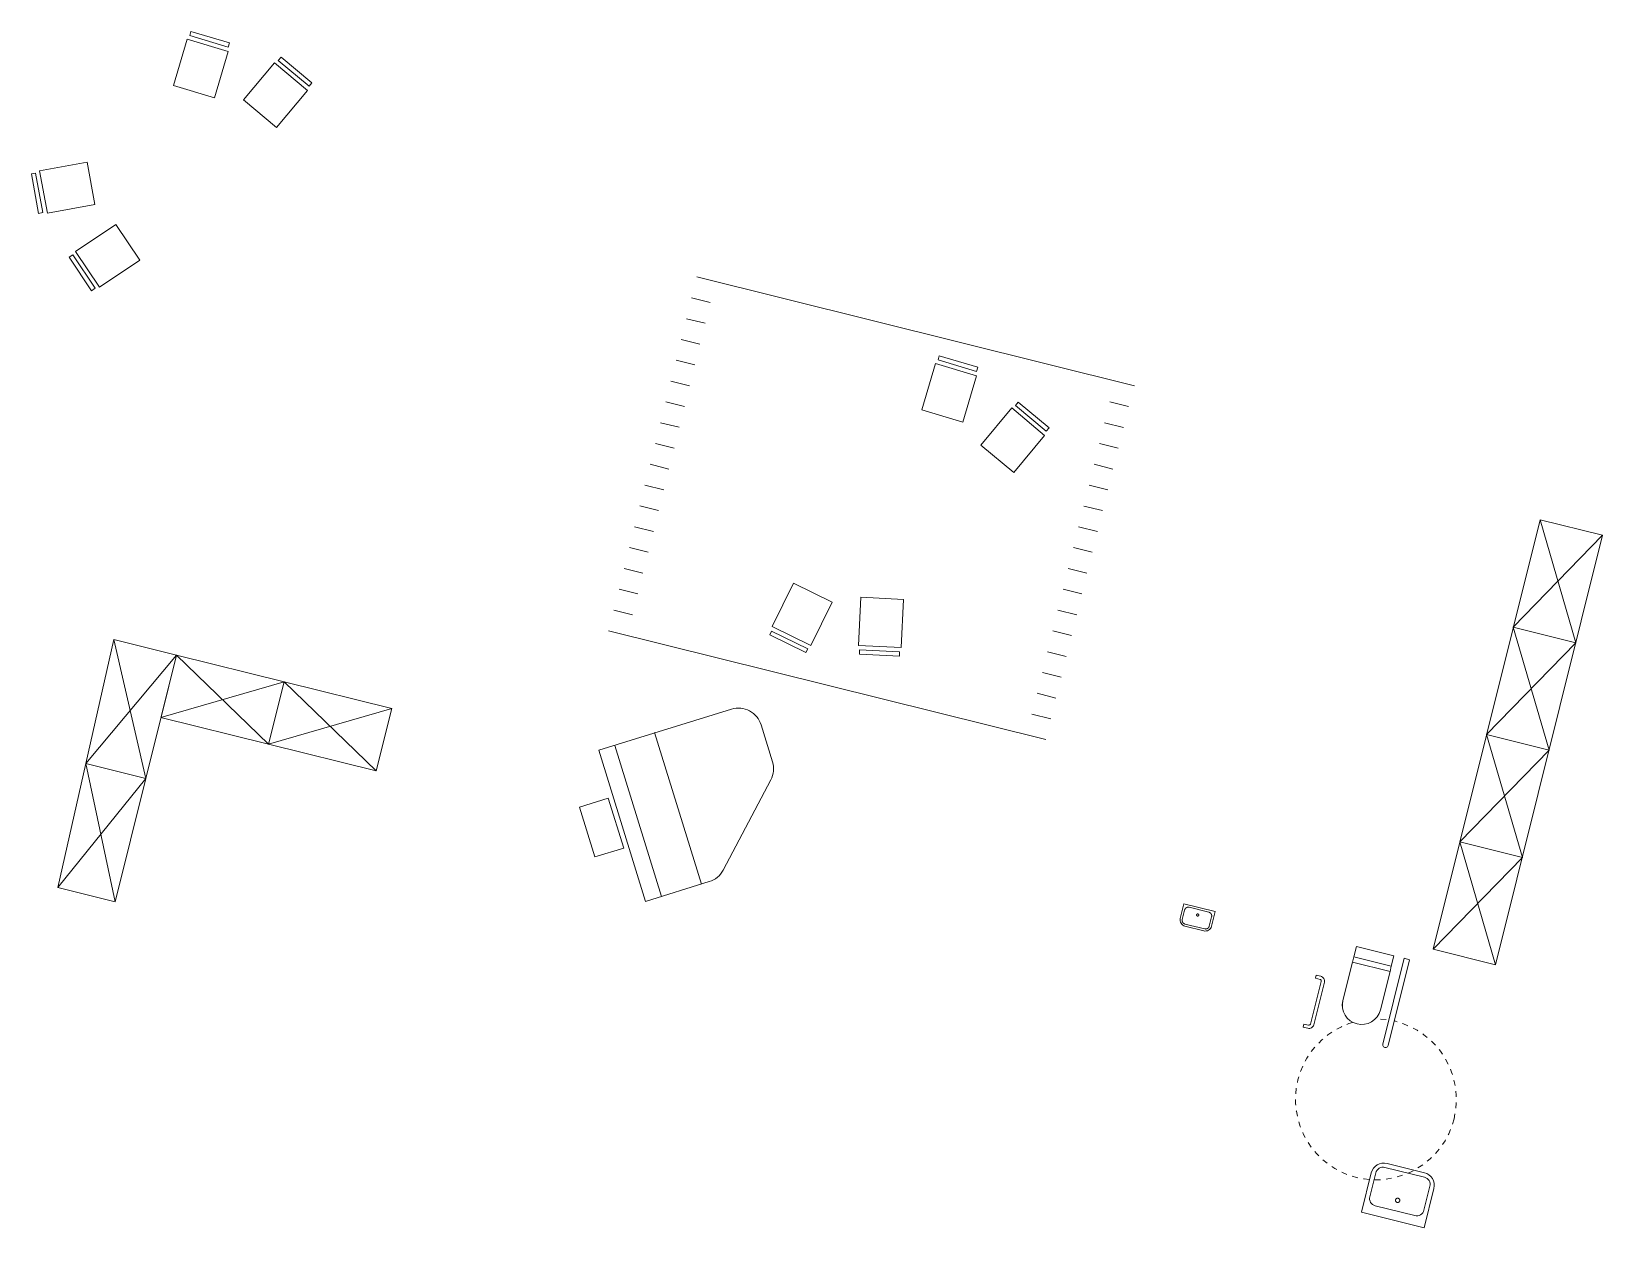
# Model space of a CAD drawing. Header units: centimetres. Extents: x 10777404 to 11746451, y 12092156 to 13482747.
# Drawn here: x 10781013 to 10782478, y 13481629 to 13482747 of the extents above.
import ezdxf

# ---------------------------------------------------------------- set-up
doc = ezdxf.new("R2010")
doc.units = ezdxf.units.CM
doc.header["$LTSCALE"] = 5
doc.linetypes.add('[LS] Type-1', pattern=[2.12, 1.06, -1.06])
doc.layers.add('_Nieuw-2 aanzicht', color=7, linetype='Continuous', lineweight=5)
doc.layers.add('Lijnen-meubilair vast', color=7, linetype='Continuous', lineweight=5)
doc.layers.add('Lijnen-meubilair los', color=7, linetype='Continuous', lineweight=5, true_color=0x4c4c4c)
doc.layers.add('Wetgeving-toegankelijkheid', color=7, linetype='[LS] Type-1', lineweight=18, true_color=0x4c4c4c)

# ---------------------------------------------------------------- blocks, each defined once
blk = doc.blocks.new('lavabo mindervalide')
at = {"color": 255}
blk.add_wipeout([(-24.4, -18.8), (-25.5, -18.5), (-26.5, -18), (-27.6, -17.4), (-28.5, -16.7), (-29.4, -15.9), (-30.2, -15), (-30.9, -14.1), (-31.5, -13.1), (-32, -12), (-32.4, -10.9), (-32.7, -9.8), (-32.9, -8.6), (-33, -7.4), (-32.9, -6.2), (-32.7, -5.1), (-32.5, -3.9), (-21.7, 32.5), (35.9, 15.4), (25.1, -21), (24.7, -22.1), (24.2, -23.2), (23.6, -24.2), (22.9, -25.1), (22.1, -26), (21.2, -26.8), (20.3, -27.5), (19.3, -28.1), (18.2, -28.6), (17.1, -29), (16, -29.3), (14.8, -29.5), (13.6, -29.6), (12.5, -29.5), (11.3, -29.4), (10.1, -29.1)], dxfattribs=at).dxf.layer = 'Lijnen-meubilair vast'
at = {"layer": 'Lijnen-meubilair vast', "flags": 128}
blk.add_lwpolyline([(-24.4, -18.8, -0.198912), (-31.5, -13.1, -0.198912), (-32.5, -3.9), (-21.7, 32.5), (35.9, 15.4), (25.1, -21, -0.198912), (19.3, -28.1, -0.198912), (10.1, -29.1)], format="xyb", close=True, dxfattribs=at)
at = {"color": 255}
blk.add_wipeout([(-22.4, 16), (-28.9, -6), (-29.2, -7.4), (-29.2, -8.7), (-28.9, -10.1), (-28.3, -11.4), (-27.6, -12.5), (-26.6, -13.5), (-25.5, -14.2), (-24.2, -14.7), (12.2, -25.5), (13.6, -25.8), (15, -25.8), (16.3, -25.5), (17.6, -25), (18.7, -24.2), (19.7, -23.2), (20.4, -22.1), (20.9, -20.8), (27.5, 1.2), (27.7, 2.6), (27.7, 4), (27.5, 5.3), (26.9, 6.6), (26.2, 7.7), (25.2, 8.7), (24, 9.4), (22.8, 9.9), (-13.7, 20.7), (-15, 21), (-16.4, 21), (-17.7, 20.7), (-19, 20.2), (-20.1, 19.4), (-21.1, 18.4), (-21.9, 17.3)], dxfattribs=at).dxf.layer = 'Lijnen-meubilair vast'
at = {"layer": 'Lijnen-meubilair vast', "flags": 128}
blk.add_lwpolyline([(-22.4, 16), (-28.9, -6, 0.414214), (-24.2, -14.7), (12.2, -25.5, 0.414214), (20.9, -20.8), (27.5, 1.2, 0.414214), (22.8, 9.9), (-13.7, 20.7, 0.414214)], format="xyb", close=True, dxfattribs=at)
blk.add_lwpolyline([(3.6, 5.2), (3.6, 5), (3.5, 4.8), (3.4, 4.7), (3.3, 4.5), (3.1, 4.3), (3, 4.2), (2.8, 4.1), (2.7, 4), (2.5, 3.9), (2.3, 3.8), (2.1, 3.8), (1.9, 3.8), (1.7, 3.8), (1.5, 3.8), (1.3, 3.8), (1.1, 3.8), (1, 3.9), (0.8, 4), (0.6, 4.1), (0.4, 4.2), (0.3, 4.3), (0.2, 4.5), (0.1, 4.6), (-0.1, 4.8), (-0.1, 5), (-0.2, 5.2), (-0.3, 5.3), (-0.3, 5.5), (-0.3, 5.7), (-0.3, 5.9), (-0.3, 6.1), (-0.2, 6.3), (-0.1, 6.5), (-0.1, 6.7), (0, 6.9), (0.2, 7), (0.3, 7.2), (0.4, 7.3), (0.6, 7.4), (0.8, 7.5), (0.9, 7.6), (1.1, 7.7), (1.3, 7.7), (1.5, 7.7), (1.7, 7.8), (1.9, 7.7), (2.1, 7.7), (2.3, 7.7), (2.5, 7.6), (2.6, 7.5), (2.8, 7.4), (3, 7.3), (3.1, 7.2), (3.2, 7), (3.4, 6.9), (3.5, 6.7), (3.5, 6.5), (3.6, 6.3), (3.7, 6.2), (3.7, 6), (3.7, 5.8), (3.7, 5.6), (3.7, 5.4)], close=True, dxfattribs=at)
blk = doc.blocks.new('Groep')
at = {"color": 255}
blk.add_wipeout([(-43.7, 2), (-33.5, 36.5), (-23.9, 33.7), (-34.1, -0.8)], dxfattribs=at).dxf.layer = 'Lijnen-meubilair vast'
at = {"layer": 'Lijnen-meubilair vast', "flags": 128}
blk.add_lwpolyline([(-43.7, 2), (-33.5, 36.5), (-23.9, 33.7), (-34.1, -0.8)], close=True, dxfattribs=at)
at = {"color": 255}
blk.add_wipeout([(-29.4, -2.2), (-19.1, 32.3), (-23.9, 33.7), (-34.1, -0.8)], dxfattribs=at).dxf.layer = 'Lijnen-meubilair vast'
at = {"layer": 'Lijnen-meubilair vast', "flags": 128}
blk.add_lwpolyline([(-29.4, -2.2), (-19.1, 32.3), (-23.9, 33.7), (-34.1, -0.8)], close=True, dxfattribs=at)
at = {"color": 255}
blk.add_wipeout([(16.4, 21.7), (19.6, 20.4), (22.6, 18.5), (25.1, 16), (27.1, 13.1), (28.4, 9.8), (29.1, 6.4), (29.2, 2.8), (28.5, -0.6), (28.5, -0.6), (27.2, -3.9), (25.2, -6.8), (22.7, -9.4), (19.8, -11.3), (16.6, -12.7), (13.1, -13.4), (9.6, -13.4), (6.1, -12.8), (-29.4, -2.2), (-19.1, 32.3)], dxfattribs=at).dxf.layer = 'Lijnen-meubilair vast'
at = {"layer": 'Lijnen-meubilair vast', "flags": 128}
blk.add_lwpolyline([(16.4, 21.7, -0.414213), (28.5, -0.6), (28.5, -0.6, -0.414213), (6.1, -12.8), (-29.4, -2.2), (-19.1, 32.3)], format="xyb", close=True, dxfattribs=at)
blk = doc.blocks.new('wc mindervalide')
at = {"layer": 'Lijnen-meubilair vast', "color": 7}
blk.add_blockref('Groep', (0, 0), dxfattribs=at)
at = {"color": 255}
blk.add_wipeout([(30.5, -46.6), (29.2, -50.9), (26.4, -50.1), (27.6, -45.7), (27.7, -45.5), (27.7, -45.2), (27.6, -44.9), (27.5, -44.6), (27.3, -44.4), (27.1, -44.2), (26.9, -44), (26.6, -43.9), (-12.7, -32.2), (-13, -32.2), (-13.3, -32.2), (-13.6, -32.2), (-13.8, -32.3), (-14.1, -32.5), (-14.3, -32.7), (-14.4, -33), (-14.6, -33.2), (-15.8, -37.5), (-18.7, -36.7), (-17.4, -32.4), (-17.1, -31.6), (-16.6, -30.8), (-16, -30.2), (-15.3, -29.7), (-14.4, -29.4), (-13.6, -29.2), (-12.7, -29.2), (-11.8, -29.3), (27.5, -41), (28.3, -41.3), (29, -41.8), (29.7, -42.4), (30.2, -43.2), (30.5, -44), (30.7, -44.9), (30.7, -45.7)], dxfattribs=at).dxf.layer = 'Lijnen-meubilair vast'
at = {"layer": 'Lijnen-meubilair vast', "flags": 128}
blk.add_lwpolyline([(30.5, -46.6), (29.2, -50.9), (26.4, -50.1), (27.6, -45.7, 0.414214), (26.6, -43.9), (-12.7, -32.2, 0.414214), (-14.6, -33.2), (-15.8, -37.5), (-18.7, -36.7), (-17.4, -32.4, -0.414214), (-11.8, -29.3), (27.5, -41, -0.414214)], format="xyb", close=True, dxfattribs=at)
at = {"color": 255}
blk.add_wipeout([(49.9, 27.5), (50.2, 27.3), (50.5, 27.2), (50.7, 27), (51, 26.8), (51.2, 26.5), (51.4, 26.2), (51.5, 26), (51.6, 25.3), (51.7, 25), (51.6, 24.7), (51.6, 24.3), (51.4, 24), (51.3, 23.8), (51.1, 23.5), (50.6, 23), (50.3, 22.9), (50, 22.7), (49.7, 22.6), (49.4, 22.6), (49.1, 22.6), (48.8, 22.6), (48.4, 22.7), (-30.7, 46.1), (-29.2, 50.9)], dxfattribs=at).dxf.layer = 'Lijnen-meubilair vast'
at = {"layer": 'Lijnen-meubilair vast', "flags": 128}
blk.add_lwpolyline([(49.9, 27.5, -1.000003), (48.4, 22.7), (-30.7, 46.1), (-29.2, 50.9)], format="xyb", close=True, dxfattribs=at)
blk = doc.blocks.new('Groep-3')
at = {"layer": 'Lijnen-meubilair vast', "color": 7, "rotation": 182.5385480450632}
blk.add_blockref('lavabo mindervalide', (-5227338.6, -2507487.1), dxfattribs=at)
at = {"layer": 'Wetgeving-toegankelijkheid', "flags": 128}
blk.add_lwpolyline([(-5227287.5, -2507416.9), (-5227289.6, -2507424), (-5227292.4, -2507430.8), (-5227295.9, -2507437.3), (-5227300, -2507443.4), (-5227304.6, -2507449.1), (-5227309.8, -2507454.3), (-5227315.5, -2507459), (-5227321.6, -2507463.1), (-5227328.1, -2507466.6), (-5227334.9, -2507469.4), (-5227342, -2507471.5), (-5227349.2, -2507473), (-5227356.5, -2507473.7), (-5227363.9, -2507473.7), (-5227371.2, -2507473), (-5227378.4, -2507471.6), (-5227385.4, -2507469.5), (-5227392.3, -2507466.6), (-5227398.7, -2507463.2), (-5227404.9, -2507459.1), (-5227410.6, -2507454.4), (-5227415.8, -2507449.2), (-5227420.5, -2507443.6), (-5227424.6, -2507437.5), (-5227428, -2507431), (-5227430.9, -2507424.2), (-5227433, -2507417.1), (-5227434.5, -2507409.9), (-5227435.2, -2507402.6), (-5227435.2, -2507395.2), (-5227434.5, -2507387.9), (-5227433.1, -2507380.7), (-5227430.9, -2507373.6), (-5227428.1, -2507366.8), (-5227424.7, -2507360.3), (-5227420.6, -2507354.2), (-5227415.9, -2507348.5), (-5227410.7, -2507343.3), (-5227405, -2507338.6), (-5227398.9, -2507334.5), (-5227392.4, -2507331.1), (-5227385.6, -2507328.2), (-5227378.6, -2507326.1), (-5227371.4, -2507324.6), (-5227364.1, -2507323.9), (-5227356.7, -2507323.9), (-5227349.4, -2507324.6), (-5227342.2, -2507326), (-5227335.1, -2507328.2), (-5227328.3, -2507331), (-5227321.8, -2507334.4), (-5227315.7, -2507338.5), (-5227310, -2507343.2), (-5227304.8, -2507348.4), (-5227300.1, -2507354), (-5227296, -2507360.2), (-5227292.5, -2507366.6), (-5227289.7, -2507373.4), (-5227287.6, -2507380.5), (-5227286.1, -2507387.7), (-5227285.4, -2507395), (-5227285.4, -2507402.4), (-5227286.1, -2507409.7)], close=True, dxfattribs=at)
at = {"layer": 'Lijnen-meubilair vast', "color": 7, "rotation": 272.5385480450632}
blk.add_blockref('wc mindervalide', (-5227378.6, -2507300), dxfattribs=at)
blk = doc.blocks.new('Groep-4')
at = {"color": 255}
blk.add_wipeout([(-5227538.4, -2507237.3), (-5227538.9, -2507237.1), (-5227539.5, -2507236.9), (-5227540, -2507236.6), (-5227540.5, -2507236.3), (-5227540.9, -2507235.9), (-5227541.3, -2507235.5), (-5227541.7, -2507235.1), (-5227542, -2507234.6), (-5227542.3, -2507234.1), (-5227542.5, -2507233.5), (-5227542.7, -2507233), (-5227542.8, -2507232.4), (-5227542.9, -2507231.8), (-5227542.9, -2507231.2), (-5227542.8, -2507230.6), (-5227542.7, -2507230), (-5227539.3, -2507216.5), (-5227510.2, -2507223.7), (-5227513.6, -2507237.3), (-5227513.8, -2507237.9), (-5227514, -2507238.4), (-5227514.3, -2507238.9), (-5227514.6, -2507239.4), (-5227515, -2507239.9), (-5227515.4, -2507240.3), (-5227515.9, -2507240.7), (-5227516.3, -2507241), (-5227516.9, -2507241.3), (-5227517.4, -2507241.5), (-5227518, -2507241.7), (-5227518.5, -2507241.8), (-5227519.1, -2507241.8), (-5227519.7, -2507241.8), (-5227520.3, -2507241.8), (-5227520.9, -2507241.7)], dxfattribs=at).dxf.layer = 'Lijnen-meubilair vast'
at = {"layer": 'Lijnen-meubilair vast', "flags": 128}
blk.add_lwpolyline([(-5227538.4, -2507237.3, -0.198912), (-5227542, -2507234.6, -0.198912), (-5227542.7, -2507230), (-5227539.3, -2507216.5), (-5227510.2, -2507223.7), (-5227513.6, -2507237.3, -0.198912), (-5227516.3, -2507241, -0.198912), (-5227520.9, -2507241.7)], format="xyb", close=True, dxfattribs=at)
at = {"color": 255}
for points in [[(-5227527.2, -2507227.6), (-5227527.1, -2507227.6), (-5227527.1, -2507227.7), (-5227527, -2507227.7), (-5227527, -2507227.8), (-5227526.9, -2507227.8), (-5227526.8, -2507227.8), (-5227526.8, -2507227.8), (-5227526.7, -2507227.8), (-5227526.7, -2507227.9), (-5227526.6, -2507227.9), (-5227526.5, -2507227.9), (-5227526.5, -2507227.9), (-5227526.4, -2507227.9), (-5227526.3, -2507227.9), (-5227526.3, -2507227.9), (-5227526.2, -2507227.8), (-5227526.1, -2507227.8), (-5227526.1, -2507227.8), (-5227526, -2507227.8), (-5227526, -2507227.7), (-5227525.9, -2507227.7), (-5227525.9, -2507227.7), (-5227525.8, -2507227.6), (-5227525.8, -2507227.6), (-5227525.7, -2507227.5), (-5227525.7, -2507227.5), (-5227525.6, -2507227.4), (-5227525.6, -2507227.4), (-5227525.6, -2507227.3), (-5227525.5, -2507227.2), (-5227525.5, -2507227.2), (-5227525.5, -2507227.1), (-5227525.5, -2507227.1), (-5227525.5, -2507227), (-5227525.5, -2507226.9), (-5227525.5, -2507226.9), (-5227525.5, -2507226.8), (-5227525.5, -2507226.7), (-5227525.5, -2507226.7), (-5227525.5, -2507226.6), (-5227525.5, -2507226.5), (-5227525.6, -2507226.5), (-5227525.6, -2507226.4), (-5227525.6, -2507226.4), (-5227525.7, -2507226.3), (-5227525.7, -2507226.3), (-5227525.7, -2507226.2), (-5227525.8, -2507226.2), (-5227525.8, -2507226.1), (-5227525.9, -2507226.1), (-5227525.9, -2507226), (-5227526, -2507226), (-5227526, -2507226), (-5227526.1, -2507225.9), (-5227526.2, -2507225.9), (-5227526.2, -2507225.9), (-5227526.3, -2507225.9), (-5227526.4, -2507225.9), (-5227526.4, -2507225.9), (-5227526.5, -2507225.9), (-5227526.6, -2507225.9), (-5227526.6, -2507225.9), (-5227526.7, -2507225.9), (-5227526.8, -2507225.9), (-5227526.8, -2507225.9), (-5227526.9, -2507226), (-5227526.9, -2507226), (-5227527, -2507226), (-5227527, -2507226.1), (-5227527.1, -2507226.1), (-5227527.1, -2507226.1), (-5227527.2, -2507226.2), (-5227527.2, -2507226.2), (-5227527.3, -2507226.3), (-5227527.3, -2507226.3), (-5227527.4, -2507226.4), (-5227527.4, -2507226.4), (-5227527.4, -2507226.5), (-5227527.4, -2507226.6), (-5227527.4, -2507226.6), (-5227527.5, -2507226.7), (-5227527.5, -2507226.8), (-5227527.5, -2507226.8), (-5227527.5, -2507226.9), (-5227527.5, -2507227), (-5227527.5, -2507227), (-5227527.5, -2507227.1), (-5227527.4, -2507227.2), (-5227527.4, -2507227.2), (-5227527.4, -2507227.3), (-5227527.4, -2507227.3), (-5227527.3, -2507227.4), (-5227527.3, -2507227.4), (-5227527.3, -2507227.5), (-5227527.2, -2507227.5)], [(-5227516, -2507224.3), (-5227516, -2507224.3), (-5227516, -2507224.3), (-5227515.9, -2507224.4), (-5227515.9, -2507224.4), (-5227515.8, -2507224.4), (-5227515.8, -2507224.4), (-5227515.8, -2507224.4), (-5227515.7, -2507224.4), (-5227515.7, -2507224.4), (-5227515.6, -2507224.4), (-5227515.6, -2507224.5), (-5227515.6, -2507224.5), (-5227515.5, -2507224.5), (-5227515.5, -2507224.5), (-5227515.4, -2507224.5), (-5227515.4, -2507224.6), (-5227515.4, -2507224.6), (-5227515.3, -2507224.6), (-5227515.3, -2507224.6), (-5227515.2, -2507224.6), (-5227515.2, -2507224.6), (-5227515.2, -2507224.7), (-5227515.1, -2507224.7), (-5227515.1, -2507224.7), (-5227515.1, -2507224.7), (-5227515, -2507224.8), (-5227515, -2507224.8), (-5227515, -2507224.8), (-5227514.9, -2507224.8), (-5227514.9, -2507224.9), (-5227514.8, -2507224.9), (-5227514.8, -2507224.9), (-5227514.8, -2507224.9), (-5227514.7, -2507225), (-5227514.7, -2507225), (-5227514.7, -2507225), (-5227514.6, -2507225), (-5227514.6, -2507225.1), (-5227514.6, -2507225.1), (-5227514.5, -2507225.1), (-5227514.5, -2507225.1), (-5227514.5, -2507225.2), (-5227514.5, -2507225.2), (-5227514.4, -2507225.2), (-5227514.4, -2507225.3), (-5227514.4, -2507225.3), (-5227514.3, -2507225.3), (-5227514.3, -2507225.4), (-5227514.3, -2507225.4), (-5227514.2, -2507225.4), (-5227514.2, -2507225.5), (-5227514.2, -2507225.5), (-5227514.2, -2507225.5), (-5227514.1, -2507225.6), (-5227514.1, -2507225.6), (-5227514.1, -2507225.6), (-5227514.1, -2507225.7), (-5227514, -2507225.7), (-5227514, -2507225.7), (-5227514, -2507225.8), (-5227514, -2507225.8), (-5227513.9, -2507225.8), (-5227513.9, -2507225.9), (-5227513.9, -2507225.9), (-5227513.9, -2507225.9), (-5227513.9, -2507226), (-5227513.8, -2507226), (-5227513.8, -2507226.1), (-5227513.8, -2507226.1), (-5227513.8, -2507226.1), (-5227513.8, -2507226.2), (-5227513.7, -2507226.2), (-5227513.7, -2507226.3), (-5227513.7, -2507226.3), (-5227513.7, -2507226.3), (-5227513.7, -2507226.4), (-5227513.6, -2507226.4), (-5227513.6, -2507226.5), (-5227513.6, -2507226.5), (-5227513.6, -2507226.5), (-5227513.6, -2507226.6), (-5227513.6, -2507226.6), (-5227513.6, -2507226.7), (-5227513.5, -2507226.7), (-5227513.5, -2507226.7), (-5227513.5, -2507226.8), (-5227513.5, -2507226.8), (-5227513.5, -2507226.9), (-5227513.5, -2507226.9), (-5227513.5, -2507226.9), (-5227513.5, -2507227), (-5227513.5, -2507227), (-5227513.5, -2507227.1), (-5227513.4, -2507227.1), (-5227513.4, -2507227.2), (-5227513.4, -2507227.2), (-5227513.4, -2507227.2), (-5227513.4, -2507227.3), (-5227513.4, -2507227.3), (-5227513.4, -2507227.4), (-5227513.4, -2507227.4), (-5227513.4, -2507227.5), (-5227513.4, -2507227.5), (-5227513.4, -2507227.5), (-5227513.4, -2507227.6), (-5227513.4, -2507227.6), (-5227513.4, -2507227.7), (-5227513.4, -2507227.7), (-5227513.4, -2507227.8), (-5227513.4, -2507227.8), (-5227513.4, -2507227.8), (-5227513.4, -2507227.9), (-5227513.4, -2507227.9), (-5227513.4, -2507228), (-5227513.4, -2507228), (-5227513.4, -2507228.1), (-5227513.4, -2507228.1), (-5227513.4, -2507228.1), (-5227513.4, -2507228.2), (-5227513.4, -2507228.2), (-5227513.4, -2507228.3), (-5227513.4, -2507228.3), (-5227513.5, -2507228.4), (-5227513.5, -2507228.4), (-5227513.5, -2507228.4), (-5227513.5, -2507228.5), (-5227513.5, -2507228.5), (-5227513.5, -2507228.6), (-5227516.9, -2507227.7)], [(-5227515.7, -2507237.3), (-5227515.7, -2507237.3), (-5227515.7, -2507237.4), (-5227515.7, -2507237.4), (-5227515.7, -2507237.5), (-5227515.7, -2507237.5), (-5227515.7, -2507237.5), (-5227515.8, -2507237.6), (-5227515.8, -2507237.6), (-5227515.8, -2507237.7), (-5227515.8, -2507237.7), (-5227515.8, -2507237.7), (-5227515.8, -2507237.8), (-5227515.9, -2507237.8), (-5227515.9, -2507237.9), (-5227515.9, -2507237.9), (-5227515.9, -2507237.9), (-5227515.9, -2507238), (-5227515.9, -2507238), (-5227516, -2507238.1), (-5227516, -2507238.1), (-5227516, -2507238.1), (-5227516, -2507238.2), (-5227516, -2507238.2), (-5227516.1, -2507238.2), (-5227516.1, -2507238.3), (-5227516.1, -2507238.3), (-5227516.1, -2507238.4), (-5227516.2, -2507238.4), (-5227516.2, -2507238.4), (-5227516.2, -2507238.5), (-5227516.2, -2507238.5), (-5227516.3, -2507238.5), (-5227516.3, -2507238.6), (-5227516.3, -2507238.6), (-5227516.3, -2507238.6), (-5227516.4, -2507238.7), (-5227516.4, -2507238.7), (-5227516.4, -2507238.7), (-5227516.4, -2507238.8), (-5227516.5, -2507238.8), (-5227516.5, -2507238.8), (-5227516.5, -2507238.9), (-5227516.6, -2507238.9), (-5227516.6, -2507238.9), (-5227516.6, -2507239), (-5227516.7, -2507239), (-5227516.7, -2507239), (-5227516.7, -2507239), (-5227516.7, -2507239.1), (-5227516.8, -2507239.1), (-5227516.8, -2507239.1), (-5227516.8, -2507239.2), (-5227516.9, -2507239.2), (-5227516.9, -2507239.2), (-5227516.9, -2507239.2), (-5227517, -2507239.3), (-5227517, -2507239.3), (-5227517.1, -2507239.3), (-5227517.1, -2507239.3), (-5227517.1, -2507239.4), (-5227517.2, -2507239.4), (-5227517.2, -2507239.4), (-5227517.2, -2507239.4), (-5227517.3, -2507239.4), (-5227517.3, -2507239.5), (-5227517.3, -2507239.5), (-5227517.4, -2507239.5), (-5227517.4, -2507239.5), (-5227517.5, -2507239.6), (-5227517.5, -2507239.6), (-5227517.5, -2507239.6), (-5227517.6, -2507239.6), (-5227517.6, -2507239.6), (-5227517.6, -2507239.6), (-5227517.7, -2507239.7), (-5227517.7, -2507239.7), (-5227517.8, -2507239.7), (-5227517.8, -2507239.7), (-5227517.8, -2507239.7), (-5227517.9, -2507239.7), (-5227517.9, -2507239.8), (-5227518, -2507239.8), (-5227518, -2507239.8), (-5227518, -2507239.8), (-5227518.1, -2507239.8), (-5227518.1, -2507239.8), (-5227518.2, -2507239.8), (-5227518.2, -2507239.8), (-5227518.3, -2507239.9), (-5227518.3, -2507239.9), (-5227518.3, -2507239.9), (-5227518.4, -2507239.9), (-5227518.4, -2507239.9), (-5227518.5, -2507239.9), (-5227518.5, -2507239.9), (-5227518.6, -2507239.9), (-5227518.6, -2507239.9), (-5227518.6, -2507239.9), (-5227518.7, -2507239.9), (-5227518.7, -2507239.9), (-5227518.8, -2507239.9), (-5227518.8, -2507239.9), (-5227518.9, -2507239.9), (-5227518.9, -2507239.9), (-5227518.9, -2507239.9), (-5227519, -2507239.9), (-5227519, -2507239.9), (-5227519.1, -2507239.9), (-5227519.1, -2507239.9), (-5227519.2, -2507239.9), (-5227519.2, -2507239.9), (-5227519.2, -2507239.9), (-5227519.3, -2507239.9), (-5227519.3, -2507239.9), (-5227519.4, -2507239.9), (-5227519.4, -2507239.9), (-5227519.5, -2507239.9), (-5227519.5, -2507239.9), (-5227519.5, -2507239.9), (-5227519.6, -2507239.9), (-5227519.6, -2507239.9), (-5227519.7, -2507239.9), (-5227519.7, -2507239.9), (-5227519.7, -2507239.9), (-5227519.8, -2507239.9), (-5227519.8, -2507239.9), (-5227519.9, -2507239.9), (-5227519.9, -2507239.8), (-5227519.1, -2507236.4)]]:
    blk.add_wipeout(points, dxfattribs=at).dxf.layer = 'Lijnen-meubilair vast'
at = {"layer": 'Lijnen-meubilair vast'}
blk.add_line((-5227513.5, -2507228.6), (-5227515.7, -2507237.3), dxfattribs=at)
blk.add_open_spline([(-5227527.2, -2507227.6), (-5227527, -2507227.8), (-5227526.5, -2507227.9), (-5227525.9, -2507227.8), (-5227525.6, -2507227.4), (-5227525.4, -2507226.9), (-5227525.6, -2507226.3), (-5227526, -2507226), (-5227526.5, -2507225.8), (-5227527, -2507226), (-5227527.4, -2507226.4), (-5227527.5, -2507226.9), (-5227527.4, -2507227.4), (-5227527.2, -2507227.6)], degree=2, dxfattribs=at)
for points in [[(-5227516, -2507224.3), (-5227515.9, -2507224.4), (-5227515.7, -2507224.4), (-5227515.6, -2507224.5), (-5227515.4, -2507224.6), (-5227515.2, -2507224.6), (-5227515.1, -2507224.7), (-5227515, -2507224.8), (-5227514.8, -2507224.9), (-5227514.7, -2507225), (-5227514.5, -2507225.1), (-5227514.4, -2507225.2), (-5227514.3, -2507225.4), (-5227514.2, -2507225.5), (-5227514.1, -2507225.6), (-5227514, -2507225.8), (-5227513.9, -2507225.9), (-5227513.8, -2507226.1), (-5227513.7, -2507226.2), (-5227513.7, -2507226.4), (-5227513.6, -2507226.5), (-5227513.5, -2507226.7), (-5227513.5, -2507226.9), (-5227513.5, -2507227), (-5227513.4, -2507227.2), (-5227513.4, -2507227.4), (-5227513.4, -2507227.5), (-5227513.4, -2507227.7), (-5227513.4, -2507227.9), (-5227513.4, -2507228.1), (-5227513.4, -2507228.2), (-5227513.5, -2507228.4), (-5227513.5, -2507228.6)], [(-5227515.7, -2507237.3), (-5227515.7, -2507237.5), (-5227515.8, -2507237.6), (-5227515.8, -2507237.8), (-5227515.9, -2507237.9), (-5227516, -2507238.1), (-5227516.1, -2507238.2), (-5227516.2, -2507238.4), (-5227516.3, -2507238.5), (-5227516.4, -2507238.7), (-5227516.5, -2507238.8), (-5227516.6, -2507238.9), (-5227516.7, -2507239), (-5227516.8, -2507239.2), (-5227517, -2507239.3), (-5227517.1, -2507239.4), (-5227517.3, -2507239.4), (-5227517.4, -2507239.5), (-5227517.6, -2507239.6), (-5227517.7, -2507239.7), (-5227517.9, -2507239.7), (-5227518, -2507239.8), (-5227518.2, -2507239.8), (-5227518.4, -2507239.9), (-5227518.6, -2507239.9), (-5227518.7, -2507239.9), (-5227518.9, -2507239.9), (-5227519.1, -2507240), (-5227519.2, -2507239.9), (-5227519.4, -2507239.9), (-5227519.6, -2507239.9), (-5227519.7, -2507239.9), (-5227519.9, -2507239.8)]]:
    blk.add_open_spline(points, degree=2, knots=[0, 0, 0, 0.0625, 0.0625, 0.125, 0.125, 0.1875, 0.1875, 0.25, 0.25, 0.3125, 0.3125, 0.375, 0.375, 0.4375, 0.4375, 0.5, 0.5, 0.5625, 0.5625, 0.625, 0.625, 0.6875, 0.6875, 0.75, 0.75, 0.8125, 0.8125, 0.875, 0.875, 0.9375, 0.9375, 1, 1, 1], dxfattribs=at)
at = {"color": 255}
blk.add_wipeout([(-5227538.7, -2507222.3), (-5227538.7, -2507222.2), (-5227538.7, -2507222.2), (-5227538.7, -2507222.2), (-5227538.7, -2507222.1), (-5227538.7, -2507222.1), (-5227538.7, -2507222), (-5227538.6, -2507222), (-5227538.6, -2507222), (-5227538.6, -2507221.9), (-5227538.6, -2507221.9), (-5227538.6, -2507221.8), (-5227538.6, -2507221.8), (-5227538.6, -2507221.8), (-5227538.5, -2507221.7), (-5227538.5, -2507221.7), (-5227538.5, -2507221.6), (-5227538.5, -2507221.6), (-5227538.5, -2507221.6), (-5227538.4, -2507221.5), (-5227538.4, -2507221.5), (-5227538.4, -2507221.4), (-5227538.4, -2507221.4), (-5227538.4, -2507221.4), (-5227538.3, -2507221.3), (-5227538.3, -2507221.3), (-5227538.3, -2507221.3), (-5227538.3, -2507221.2), (-5227538.2, -2507221.2), (-5227538.2, -2507221.1), (-5227538.2, -2507221.1), (-5227538.2, -2507221.1), (-5227538.1, -2507221), (-5227538.1, -2507221), (-5227538.1, -2507221), (-5227538.1, -2507220.9), (-5227538, -2507220.9), (-5227538, -2507220.9), (-5227538, -2507220.8), (-5227538, -2507220.8), (-5227537.9, -2507220.8), (-5227537.9, -2507220.7), (-5227537.9, -2507220.7), (-5227537.8, -2507220.7), (-5227537.8, -2507220.7), (-5227537.8, -2507220.6), (-5227537.7, -2507220.6), (-5227537.7, -2507220.6), (-5227537.7, -2507220.5), (-5227537.7, -2507220.5), (-5227537.6, -2507220.5), (-5227537.6, -2507220.5), (-5227537.6, -2507220.4), (-5227537.5, -2507220.4), (-5227537.5, -2507220.4), (-5227537.5, -2507220.3), (-5227537.4, -2507220.3), (-5227537.4, -2507220.3), (-5227537.4, -2507220.3), (-5227537.3, -2507220.2), (-5227537.3, -2507220.2), (-5227537.2, -2507220.2), (-5227537.2, -2507220.2), (-5227537.2, -2507220.1), (-5227537.1, -2507220.1), (-5227537.1, -2507220.1), (-5227537.1, -2507220.1), (-5227537, -2507220.1), (-5227537, -2507220), (-5227536.9, -2507220), (-5227536.9, -2507220), (-5227536.9, -2507220), (-5227536.8, -2507220), (-5227536.8, -2507219.9), (-5227536.8, -2507219.9), (-5227536.7, -2507219.9), (-5227536.7, -2507219.9), (-5227536.6, -2507219.9), (-5227536.6, -2507219.9), (-5227536.6, -2507219.8), (-5227536.5, -2507219.8), (-5227536.5, -2507219.8), (-5227536.4, -2507219.8), (-5227536.4, -2507219.8), (-5227536.4, -2507219.8), (-5227536.3, -2507219.8), (-5227536.3, -2507219.8), (-5227536.2, -2507219.7), (-5227536.2, -2507219.7), (-5227536.1, -2507219.7), (-5227536.1, -2507219.7), (-5227536.1, -2507219.7), (-5227536, -2507219.7), (-5227536, -2507219.7), (-5227535.9, -2507219.7), (-5227535.9, -2507219.7), (-5227535.9, -2507219.7), (-5227535.8, -2507219.7), (-5227535.8, -2507219.7), (-5227535.7, -2507219.6), (-5227535.7, -2507219.6), (-5227535.6, -2507219.6), (-5227535.6, -2507219.6), (-5227535.6, -2507219.6), (-5227535.5, -2507219.6), (-5227535.5, -2507219.6), (-5227535.4, -2507219.6), (-5227535.4, -2507219.6), (-5227535.3, -2507219.6), (-5227535.3, -2507219.6), (-5227535.3, -2507219.6), (-5227535.2, -2507219.6), (-5227535.2, -2507219.6), (-5227535.1, -2507219.6), (-5227535.1, -2507219.6), (-5227535, -2507219.6), (-5227535, -2507219.6), (-5227535, -2507219.6), (-5227534.9, -2507219.7), (-5227534.9, -2507219.7), (-5227534.8, -2507219.7), (-5227534.8, -2507219.7), (-5227534.7, -2507219.7), (-5227534.7, -2507219.7), (-5227534.7, -2507219.7), (-5227534.6, -2507219.7), (-5227534.6, -2507219.7), (-5227534.5, -2507219.7), (-5227534.5, -2507219.7), (-5227535.3, -2507223.1)], dxfattribs=at).dxf.layer = 'Lijnen-meubilair vast'
at = {"layer": 'Lijnen-meubilair vast'}
blk.add_line((-5227534.5, -2507219.7), (-5227516, -2507224.3), dxfattribs=at)
blk.add_open_spline([(-5227538.7, -2507222.3), (-5227538.7, -2507222.1), (-5227538.6, -2507222), (-5227538.6, -2507221.8), (-5227538.5, -2507221.6), (-5227538.4, -2507221.5), (-5227538.3, -2507221.3), (-5227538.2, -2507221.2), (-5227538.1, -2507221), (-5227538, -2507220.9), (-5227537.9, -2507220.8), (-5227537.8, -2507220.7), (-5227537.7, -2507220.5), (-5227537.6, -2507220.4), (-5227537.4, -2507220.3), (-5227537.3, -2507220.2), (-5227537.1, -2507220.1), (-5227537, -2507220), (-5227536.8, -2507220), (-5227536.7, -2507219.9), (-5227536.5, -2507219.8), (-5227536.4, -2507219.8), (-5227536.2, -2507219.7), (-5227536, -2507219.7), (-5227535.9, -2507219.7), (-5227535.7, -2507219.6), (-5227535.5, -2507219.6), (-5227535.3, -2507219.6), (-5227535.2, -2507219.6), (-5227535, -2507219.6), (-5227534.8, -2507219.7), (-5227534.7, -2507219.7), (-5227534.5, -2507219.7)], degree=2, knots=[0, 0, 0, 0.0625, 0.0625, 0.125, 0.125, 0.1875, 0.1875, 0.25, 0.25, 0.3125, 0.3125, 0.375, 0.375, 0.4375, 0.4375, 0.5, 0.5, 0.5625, 0.5625, 0.625, 0.625, 0.6875, 0.6875, 0.75, 0.75, 0.8125, 0.8125, 0.875, 0.875, 0.9375, 0.9375, 1, 1, 1], dxfattribs=at)
at = {"color": 255}
blk.add_wipeout([(-5227538.4, -2507235.3), (-5227538.4, -2507235.2), (-5227538.4, -2507235.2), (-5227538.5, -2507235.2), (-5227538.5, -2507235.2), (-5227538.6, -2507235.2), (-5227538.6, -2507235.2), (-5227538.6, -2507235.2), (-5227538.7, -2507235.2), (-5227538.7, -2507235.1), (-5227538.8, -2507235.1), (-5227538.8, -2507235.1), (-5227538.8, -2507235.1), (-5227538.9, -2507235.1), (-5227538.9, -2507235.1), (-5227539, -2507235), (-5227539, -2507235), (-5227539, -2507235), (-5227539.1, -2507235), (-5227539.1, -2507235), (-5227539.2, -2507234.9), (-5227539.2, -2507234.9), (-5227539.2, -2507234.9), (-5227539.3, -2507234.9), (-5227539.3, -2507234.9), (-5227539.3, -2507234.8), (-5227539.4, -2507234.8), (-5227539.4, -2507234.8), (-5227539.4, -2507234.8), (-5227539.5, -2507234.7), (-5227539.5, -2507234.7), (-5227539.6, -2507234.7), (-5227539.6, -2507234.7), (-5227539.6, -2507234.6), (-5227539.7, -2507234.6), (-5227539.7, -2507234.6), (-5227539.7, -2507234.6), (-5227539.8, -2507234.5), (-5227539.8, -2507234.5), (-5227539.8, -2507234.5), (-5227539.9, -2507234.5), (-5227539.9, -2507234.4), (-5227539.9, -2507234.4), (-5227539.9, -2507234.4), (-5227540, -2507234.3), (-5227540, -2507234.3), (-5227540, -2507234.3), (-5227540.1, -2507234.2), (-5227540.1, -2507234.2), (-5227540.1, -2507234.2), (-5227540.2, -2507234.1), (-5227540.2, -2507234.1), (-5227540.2, -2507234.1), (-5227540.2, -2507234.1), (-5227540.3, -2507234), (-5227540.3, -2507234), (-5227540.3, -2507233.9), (-5227540.3, -2507233.9), (-5227540.4, -2507233.9), (-5227540.4, -2507233.8), (-5227540.4, -2507233.8), (-5227540.4, -2507233.8), (-5227540.5, -2507233.7), (-5227540.5, -2507233.7), (-5227540.5, -2507233.7), (-5227540.5, -2507233.6), (-5227540.5, -2507233.6), (-5227540.6, -2507233.6), (-5227540.6, -2507233.5), (-5227540.6, -2507233.5), (-5227540.6, -2507233.4), (-5227540.6, -2507233.4), (-5227540.7, -2507233.4), (-5227540.7, -2507233.3), (-5227540.7, -2507233.3), (-5227540.7, -2507233.2), (-5227540.7, -2507233.2), (-5227540.8, -2507233.2), (-5227540.8, -2507233.1), (-5227540.8, -2507233.1), (-5227540.8, -2507233), (-5227540.8, -2507233), (-5227540.8, -2507233), (-5227540.8, -2507232.9), (-5227540.9, -2507232.9), (-5227540.9, -2507232.8), (-5227540.9, -2507232.8), (-5227540.9, -2507232.8), (-5227540.9, -2507232.7), (-5227540.9, -2507232.7), (-5227540.9, -2507232.6), (-5227540.9, -2507232.6), (-5227540.9, -2507232.5), (-5227540.9, -2507232.5), (-5227541, -2507232.5), (-5227541, -2507232.4), (-5227541, -2507232.4), (-5227541, -2507232.3), (-5227541, -2507232.3), (-5227541, -2507232.2), (-5227541, -2507232.2), (-5227541, -2507232.2), (-5227541, -2507232.1), (-5227541, -2507232.1), (-5227541, -2507232), (-5227541, -2507232), (-5227541, -2507232), (-5227541, -2507231.9), (-5227541, -2507231.9), (-5227541, -2507231.8), (-5227541, -2507231.8), (-5227541, -2507231.7), (-5227541, -2507231.7), (-5227541, -2507231.6), (-5227541, -2507231.6), (-5227541, -2507231.6), (-5227541, -2507231.5), (-5227541, -2507231.5), (-5227541, -2507231.4), (-5227541, -2507231.4), (-5227541, -2507231.4), (-5227541, -2507231.3), (-5227541, -2507231.3), (-5227540.9, -2507231.2), (-5227540.9, -2507231.2), (-5227540.9, -2507231.1), (-5227540.9, -2507231.1), (-5227540.9, -2507231.1), (-5227540.9, -2507231), (-5227537.5, -2507231.9)], dxfattribs=at).dxf.layer = 'Lijnen-meubilair vast'
at = {"layer": 'Lijnen-meubilair vast'}
for p, q in [((-5227540.9, -2507231), (-5227538.7, -2507222.3)), ((-5227519.9, -2507239.8), (-5227538.4, -2507235.3))]:
    blk.add_line(p, q, dxfattribs=at)
blk.add_open_spline([(-5227538.4, -2507235.3), (-5227538.5, -2507235.2), (-5227538.7, -2507235.2), (-5227538.8, -2507235.1), (-5227539, -2507235), (-5227539.2, -2507235), (-5227539.3, -2507234.9), (-5227539.4, -2507234.8), (-5227539.6, -2507234.7), (-5227539.7, -2507234.6), (-5227539.9, -2507234.5), (-5227540, -2507234.3), (-5227540.1, -2507234.2), (-5227540.2, -2507234.1), (-5227540.3, -2507233.9), (-5227540.4, -2507233.8), (-5227540.5, -2507233.7), (-5227540.6, -2507233.5), (-5227540.7, -2507233.4), (-5227540.7, -2507233.2), (-5227540.8, -2507233), (-5227540.9, -2507232.9), (-5227540.9, -2507232.7), (-5227540.9, -2507232.5), (-5227541, -2507232.4), (-5227541, -2507232.2), (-5227541, -2507232), (-5227541, -2507231.9), (-5227541, -2507231.7), (-5227541, -2507231.5), (-5227541, -2507231.4), (-5227540.9, -2507231.2), (-5227540.9, -2507231)], degree=2, knots=[0, 0, 0, 0.0625, 0.0625, 0.125, 0.125, 0.1875, 0.1875, 0.25, 0.25, 0.3125, 0.3125, 0.375, 0.375, 0.4375, 0.4375, 0.5, 0.5, 0.5625, 0.5625, 0.625, 0.625, 0.6875, 0.6875, 0.75, 0.75, 0.8125, 0.8125, 0.875, 0.875, 0.9375, 0.9375, 1, 1, 1], dxfattribs=at)
blk = doc.blocks.new('Groep-5')
at = {"layer": 'Lijnen-meubilair los'}
for p, q in [((-5227993.5, -2506632), (-5227585.5, -2506733.6)), ((-5227998.3, -2506651.5), (-5227980.9, -2506655.8)), ((-5228003.1, -2506670.9), (-5227985.7, -2506675.2)), ((-5228008, -2506690.3), (-5227990.5, -2506694.6)), ((-5228012.8, -2506709.7), (-5227995.3, -2506714)), ((-5228017.6, -2506729.1), (-5228000.2, -2506733.4)), ((-5228022.5, -2506748.5), (-5228005, -2506752.8)), ((-5227591, -2506752.9), (-5227608.5, -2506748.5)), ((-5228027.3, -2506767.9), (-5228009.8, -2506772.2)), ((-5227595.8, -2506772.3), (-5227613.3, -2506767.9)), ((-5228032.1, -2506787.3), (-5228014.7, -2506791.7)), ((-5227600.7, -2506791.7), (-5227618.1, -2506787.3)), ((-5228037, -2506806.7), (-5228019.5, -2506811.1)), ((-5227605.5, -2506811.1), (-5227623, -2506806.7)), ((-5228041.8, -2506826.1), (-5228024.3, -2506830.5)), ((-5227610.3, -2506830.5), (-5227627.8, -2506826.1)), ((-5228046.6, -2506845.5), (-5228029.2, -2506849.9)), ((-5227615.2, -2506849.9), (-5227632.6, -2506845.6)), ((-5228051.5, -2506864.9), (-5228034, -2506869.3)), ((-5227620, -2506869.3), (-5227637.5, -2506865)), ((-5228056.3, -2506884.3), (-5228038.8, -2506888.7)), ((-5227624.8, -2506888.7), (-5227642.3, -2506884.4)), ((-5228061.1, -2506903.7), (-5228043.7, -2506908.1)), ((-5227629.7, -2506908.1), (-5227647.1, -2506903.8)), ((-5228066, -2506923.2), (-5228048.5, -2506927.5)), ((-5227634.5, -2506927.5), (-5227652, -2506923.2)), ((-5228070.8, -2506942.6), (-5228053.3, -2506946.9)), ((-5227639.3, -2506946.9), (-5227656.8, -2506942.6)), ((-5227668.1, -2507063.4), (-5228075.8, -2506961.9)), ((-5227644.2, -2506966.3), (-5227661.6, -2506962)), ((-5227649, -2506985.8), (-5227666.5, -2506981.4)), ((-5227653.8, -2507005.2), (-5227671.3, -2507000.8)), ((-5227658.7, -2507024.6), (-5227676.1, -2507020.2)), ((-5227663.5, -2507044), (-5227681, -2507039.6))]:
    blk.add_line(p, q, dxfattribs=at)
blk = doc.blocks.new('Groep-6')
at = {"color": 255}
blk.add_wipeout([(-5227745.4, -2506767.3), (-5227783.7, -2506755.9), (-5227770.9, -2506712.8), (-5227732.6, -2506724.2)], dxfattribs=at).dxf.layer = 'Lijnen-meubilair los'
at = {"layer": 'Lijnen-meubilair los', "flags": 128}
blk.add_lwpolyline([(-5227745.4, -2506767.3), (-5227783.7, -2506755.9), (-5227770.9, -2506712.8), (-5227732.6, -2506724.2)], close=True, dxfattribs=at)
at = {"color": 255}
blk.add_wipeout([(-5227768.6, -2506709.3), (-5227732.7, -2506720), (-5227731.6, -2506716.1), (-5227767.4, -2506705.5)], dxfattribs=at).dxf.layer = 'Lijnen-meubilair los'
at = {"layer": 'Lijnen-meubilair los', "flags": 128}
blk.add_lwpolyline([(-5227768.6, -2506709.3), (-5227732.7, -2506720), (-5227731.6, -2506716.1), (-5227767.4, -2506705.5)], close=True, dxfattribs=at)
blk = doc.blocks.new('Groep-7')
at = {"color": 255}
blk.add_wipeout([(-5227698, -2506814.3), (-5227728.8, -2506788.7), (-5227699.9, -2506754.1), (-5227669.2, -2506779.7)], dxfattribs=at).dxf.layer = 'Lijnen-meubilair los'
at = {"layer": 'Lijnen-meubilair los', "flags": 128}
blk.add_lwpolyline([(-5227698, -2506814.3), (-5227728.8, -2506788.7), (-5227699.9, -2506754.1), (-5227669.2, -2506779.7)], close=True, dxfattribs=at)
at = {"color": 255}
blk.add_wipeout([(-5227696.4, -2506751.9), (-5227667.7, -2506775.8), (-5227665.1, -2506772.8), (-5227693.8, -2506748.8)], dxfattribs=at).dxf.layer = 'Lijnen-meubilair los'
at = {"layer": 'Lijnen-meubilair los', "flags": 128}
blk.add_lwpolyline([(-5227696.4, -2506751.9), (-5227667.7, -2506775.8), (-5227665.1, -2506772.8), (-5227693.8, -2506748.8)], close=True, dxfattribs=at)
blk = doc.blocks.new('Groep-8')
at = {"color": 255}
blk.add_wipeout([(-5227887.2, -2506975.6), (-5227923.1, -2506958), (-5227903.3, -2506917.6), (-5227867.3, -2506935.2)], dxfattribs=at).dxf.layer = 'Lijnen-meubilair los'
at = {"layer": 'Lijnen-meubilair los', "flags": 128}
blk.add_lwpolyline([(-5227887.2, -2506975.6), (-5227923.1, -2506958), (-5227903.3, -2506917.6), (-5227867.3, -2506935.2)], close=True, dxfattribs=at)
at = {"color": 255}
blk.add_wipeout([(-5227923.7, -2506962.2), (-5227890.1, -2506978.6), (-5227891.8, -2506982.2), (-5227925.4, -2506965.8)], dxfattribs=at).dxf.layer = 'Lijnen-meubilair los'
at = {"layer": 'Lijnen-meubilair los', "flags": 128}
blk.add_lwpolyline([(-5227923.7, -2506962.2), (-5227890.1, -2506978.6), (-5227891.8, -2506982.2), (-5227925.4, -2506965.8)], close=True, dxfattribs=at)
blk = doc.blocks.new('Groep-9')
at = {"color": 255}
blk.add_wipeout([(-5227802.9, -2506977.6), (-5227842.8, -2506975.7), (-5227840.6, -2506930.7), (-5227800.7, -2506932.7)], dxfattribs=at).dxf.layer = 'Lijnen-meubilair los'
at = {"layer": 'Lijnen-meubilair los', "flags": 128}
blk.add_lwpolyline([(-5227802.9, -2506977.6), (-5227842.8, -2506975.7), (-5227840.6, -2506930.7), (-5227800.7, -2506932.7)], close=True, dxfattribs=at)
at = {"color": 255}
blk.add_wipeout([(-5227841.7, -2506979.7), (-5227804.4, -2506981.6), (-5227804.6, -2506985.6), (-5227841.9, -2506983.7)], dxfattribs=at).dxf.layer = 'Lijnen-meubilair los'
at = {"layer": 'Lijnen-meubilair los', "flags": 128}
blk.add_lwpolyline([(-5227841.7, -2506979.7), (-5227804.4, -2506981.6), (-5227804.6, -2506985.6), (-5227841.9, -2506983.7)], close=True, dxfattribs=at)
blk = doc.blocks.new('Groep-10')
at = {"color": 255}
blk.add_wipeout([(-5227968.9, -2507185.1), (-5227970, -2507186.9), (-5227971.2, -2507188.7), (-5227972.7, -2507190.3), (-5227974.3, -2507191.7), (-5227976, -2507193), (-5227977.8, -2507194.2), (-5227979.8, -2507195.1), (-5227981.8, -2507195.8), (-5228041.2, -2507214.2), (-5228084.8, -2507073.3), (-5227961.1, -2507035), (-5227959, -2507034.5), (-5227956.8, -2507034.2), (-5227954.7, -2507034.1), (-5227952.5, -2507034.1), (-5227950.4, -2507034.5), (-5227948.3, -2507035), (-5227946.3, -2507035.7), (-5227944.3, -2507036.6), (-5227942.4, -2507037.7), (-5227940.7, -2507039), (-5227939.1, -2507040.4), (-5227937.6, -2507042), (-5227936.3, -2507043.7), (-5227935.2, -2507045.6), (-5227934.3, -2507047.5), (-5227933.6, -2507049.6), (-5227922.9, -2507084.1), (-5227922.3, -2507086.2), (-5227922, -2507088.4), (-5227921.9, -2507090.5), (-5227922, -2507092.7), (-5227922.3, -2507094.8), (-5227922.8, -2507096.9), (-5227923.5, -2507098.9), (-5227924.4, -2507100.9), (-5227968.9, -2507185.2)], dxfattribs=at).dxf.layer = 'Lijnen-meubilair los'
at = {"layer": 'Lijnen-meubilair los'}
for p, q in [((-5228032.9, -2507056.7), (-5227989.2, -2507198.1)), ((-5228069.9, -2507068.7), (-5228026.3, -2507209.6))]:
    blk.add_line(p, q, dxfattribs=at)
at = {"layer": 'Lijnen-meubilair los', "flags": 128}
blk.add_lwpolyline([(-5227968.9, -2507185.1, -0.198912), (-5227981.8, -2507195.8), (-5228041.2, -2507214.2), (-5228084.8, -2507073.3), (-5227961.1, -2507035, -0.198912), (-5227944.3, -2507036.6, -0.198912), (-5227933.6, -2507049.6), (-5227922.9, -2507084.1, -0.198912), (-5227924.4, -2507100.9), (-5227968.9, -2507185.2)], format="xyb", dxfattribs=at)
blk = doc.blocks.new('Groep-11')
at = {"layer": 'Lijnen-meubilair los', "color": 7}
blk.add_blockref('Groep-10', (0, 0), dxfattribs=at)
at = {"color": 255}
blk.add_wipeout([(-5228102.8, -2507126.4), (-5228076, -2507118.1), (-5228061.6, -2507164.5), (-5228088.4, -2507172.8)], dxfattribs=at).dxf.layer = 'Lijnen-meubilair los'
at = {"layer": 'Lijnen-meubilair los', "flags": 128}
blk.add_lwpolyline([(-5228102.8, -2507126.4), (-5228076, -2507118.1), (-5228061.6, -2507164.5), (-5228088.4, -2507172.8)], close=True, dxfattribs=at)
blk = doc.blocks.new('Groep-12')
at = {"color": 255}
blk.add_wipeout([(-5228599, -2506572.6), (-5228606.2, -2506533.2), (-5228562, -2506525), (-5228554.7, -2506564.4)], dxfattribs=at).dxf.layer = 'Lijnen-meubilair los'
at = {"layer": 'Lijnen-meubilair los', "flags": 128}
blk.add_lwpolyline([(-5228599, -2506572.6), (-5228606.2, -2506533.2), (-5228562, -2506525), (-5228554.7, -2506564.4)], close=True, dxfattribs=at)
at = {"color": 255}
blk.add_wipeout([(-5228609.9, -2506535.2), (-5228603.1, -2506572), (-5228607.1, -2506572.7), (-5228613.9, -2506536)], dxfattribs=at).dxf.layer = 'Lijnen-meubilair los'
at = {"layer": 'Lijnen-meubilair los', "flags": 128}
blk.add_lwpolyline([(-5228609.9, -2506535.2), (-5228603.1, -2506572), (-5228607.1, -2506572.7), (-5228613.9, -2506536)], close=True, dxfattribs=at)
blk = doc.blocks.new('Groep-13')
at = {"color": 255}
blk.add_wipeout([(-5228550.3, -2506641.4), (-5228572.6, -2506608.2), (-5228535.2, -2506583.2), (-5228512.9, -2506616.4)], dxfattribs=at).dxf.layer = 'Lijnen-meubilair los'
at = {"layer": 'Lijnen-meubilair los', "flags": 128}
blk.add_lwpolyline([(-5228550.3, -2506641.4), (-5228572.6, -2506608.2), (-5228535.2, -2506583.2), (-5228512.9, -2506616.4)], close=True, dxfattribs=at)
at = {"color": 255}
blk.add_wipeout([(-5228575.2, -2506611.5), (-5228554.4, -2506642.6), (-5228557.7, -2506644.8), (-5228578.5, -2506613.7)], dxfattribs=at).dxf.layer = 'Lijnen-meubilair los'
at = {"layer": 'Lijnen-meubilair los', "flags": 128}
blk.add_lwpolyline([(-5228575.2, -2506611.5), (-5228554.4, -2506642.6), (-5228557.7, -2506644.8), (-5228578.5, -2506613.7)], close=True, dxfattribs=at)
blk = doc.blocks.new('Groep-14')
at = {"color": 255}
blk.add_wipeout([(-5228387.2, -2506432.3), (-5228356.5, -2506458), (-5228385.3, -2506492.5), (-5228416.1, -2506466.9)], dxfattribs=at).dxf.layer = 'Lijnen-meubilair los'
at = {"layer": 'Lijnen-meubilair los', "flags": 128}
blk.add_lwpolyline([(-5228387.2, -2506432.3), (-5228356.5, -2506458), (-5228385.3, -2506492.5), (-5228416.1, -2506466.9)], close=True, dxfattribs=at)
at = {"color": 255}
blk.add_wipeout([(-5228354.9, -2506454.1), (-5228383.7, -2506430.1), (-5228381.1, -2506427), (-5228352.4, -2506451)], dxfattribs=at).dxf.layer = 'Lijnen-meubilair los'
at = {"layer": 'Lijnen-meubilair los', "flags": 128}
blk.add_lwpolyline([(-5228354.9, -2506454.1), (-5228383.7, -2506430.1), (-5228381.1, -2506427), (-5228352.4, -2506451)], close=True, dxfattribs=at)
blk = doc.blocks.new('Groep-15')
at = {"color": 255}
blk.add_wipeout([(-5228468.6, -2506410.4), (-5228430.3, -2506421.8), (-5228443.1, -2506464.9), (-5228481.4, -2506453.5)], dxfattribs=at).dxf.layer = 'Lijnen-meubilair los'
at = {"layer": 'Lijnen-meubilair los', "flags": 128}
blk.add_lwpolyline([(-5228468.6, -2506410.4), (-5228430.3, -2506421.8), (-5228443.1, -2506464.9), (-5228481.4, -2506453.5)], close=True, dxfattribs=at)
at = {"color": 255}
blk.add_wipeout([(-5228430.4, -2506417.6), (-5228466.2, -2506406.9), (-5228465.1, -2506403.1), (-5228429.2, -2506413.7)], dxfattribs=at).dxf.layer = 'Lijnen-meubilair los'
at = {"layer": 'Lijnen-meubilair los', "flags": 128}
blk.add_lwpolyline([(-5228430.4, -2506417.6), (-5228466.2, -2506406.9), (-5228465.1, -2506403.1), (-5228429.2, -2506413.7)], close=True, dxfattribs=at)
blk = doc.blocks.new('Groep-16')
at = {"color": 255}
blk.add_wipeout([(-5227207.2, -2506858.4), (-5227149, -2506872.9), (-5227248.7, -2507273.4), (-5227306.9, -2507258.9)], dxfattribs=at).dxf.layer = 'Lijnen-meubilair los'
at = {"layer": 'Lijnen-meubilair los'}
for p, q in [((-5227207.2, -2506858.4), (-5227173.9, -2506973)), ((-5227232.2, -2506958.5), (-5227149, -2506872.9)), ((-5227173.9, -2506973), (-5227232.2, -2506958.5)), ((-5227232.2, -2506958.5), (-5227198.9, -2507073.1)), ((-5227257.1, -2507058.6), (-5227173.9, -2506973)), ((-5227257.1, -2507058.6), (-5227198.9, -2507073.1)), ((-5227257.1, -2507058.6), (-5227223.8, -2507173.2)), ((-5227282, -2507158.8), (-5227198.9, -2507073.1)), ((-5227223.8, -2507173.2), (-5227282, -2507158.8)), ((-5227282, -2507158.8), (-5227248.7, -2507273.4)), ((-5227306.9, -2507258.9), (-5227223.8, -2507173.2))]:
    blk.add_line(p, q, dxfattribs=at)
at = {"layer": 'Lijnen-meubilair los', "flags": 128}
blk.add_lwpolyline([(-5227207.2, -2506858.4), (-5227149, -2506872.9), (-5227248.7, -2507273.4), (-5227306.9, -2507258.9)], close=True, dxfattribs=at)
blk = doc.blocks.new('Groep-26')
at = {"color": 255}
blk.add_wipeout([(-5228478.7, -2506984.5), (-5228277.8, -2507034.4), (-5228292.3, -2507092.6), (-5228493.1, -2507042.7)], dxfattribs=at).dxf.layer = 'Lijnen-meubilair vast'
at = {"layer": 'Lijnen-meubilair vast'}
for p, q in [((-5228478.7, -2506984.5), (-5228392.7, -2507067.7)), ((-5228493.1, -2507042.7), (-5228378.2, -2507009.5)), ((-5228392.7, -2507067.7), (-5228378.2, -2507009.5)), ((-5228378.2, -2507009.5), (-5228292.3, -2507092.6)), ((-5228392.7, -2507067.7), (-5228277.8, -2507034.4))]:
    blk.add_line(p, q, dxfattribs=at)
at = {"layer": 'Lijnen-meubilair vast', "flags": 128}
blk.add_lwpolyline([(-5228478.7, -2506984.5), (-5228277.8, -2507034.4), (-5228292.3, -2507092.6), (-5228493.1, -2507042.7)], close=True, dxfattribs=at)
blk = doc.blocks.new('Groep-27')
at = {"color": 255}
blk.add_wipeout([(-5228536.9, -2506970), (-5228589.2, -2507201.4), (-5228535.9, -2507214.6), (-5228478.7, -2506984.5)], dxfattribs=at).dxf.layer = 'Lijnen-meubilair vast'
at = {"layer": '_Nieuw-2 aanzicht'}
for p, q in [((-5228536.9, -2506970), (-5228507.3, -2507099.6)), ((-5228478.7, -2506984.5), (-5228563, -2507085.7)), ((-5228507.3, -2507099.6), (-5228563, -2507085.7)), ((-5228563, -2507085.7), (-5228535.9, -2507214.6)), ((-5228507.3, -2507099.6), (-5228589.2, -2507201.4))]:
    blk.add_line(p, q, dxfattribs=at)
at = {"layer": 'Lijnen-meubilair vast', "flags": 128}
blk.add_lwpolyline([(-5228536.9, -2506970), (-5228589.2, -2507201.4), (-5228535.9, -2507214.6), (-5228478.7, -2506984.5)], close=True, dxfattribs=at)

msp = doc.modelspace()

# ---------------------------------------------------------------- block references
at = {"layer": '_Nieuw-2 aanzicht', "color": 7}
msp.add_blockref('Groep-26', (16009627.3, 15989150), dxfattribs=at)
at = {"layer": 'Lijnen-meubilair los', "color": 7}
for name in ['Groep-15', 'Groep-14', 'Groep-12', 'Groep-13', 'Groep-5']:
    msp.add_blockref(name, (16009627.3, 15989150), dxfattribs=at)
at = {"layer": 'Lijnen-meubilair vast', "color": 7}
for name in ['Groep-4', 'Groep-3']:
    msp.add_blockref(name, (16009627.3, 15989150), dxfattribs=at)

# ---------------------------------------------------------------- next in the draw order: block references
at = {"layer": '_Nieuw-2 aanzicht', "color": 7}
msp.add_blockref('Groep-27', (16009627.3, 15989150), dxfattribs=at)
at = {"layer": 'Lijnen-meubilair los', "color": 7}
for name in ['Groep-6', 'Groep-16', 'Groep-8', 'Groep-9', 'Groep-11']:
    msp.add_blockref(name, (16009627.3, 15989150), dxfattribs=at)

# ---------------------------------------------------------------- next in the draw order: block references
msp.add_blockref('Groep-7', (16009627.3, 15989150), dxfattribs=at)

doc.saveas('drawing.dxf')
